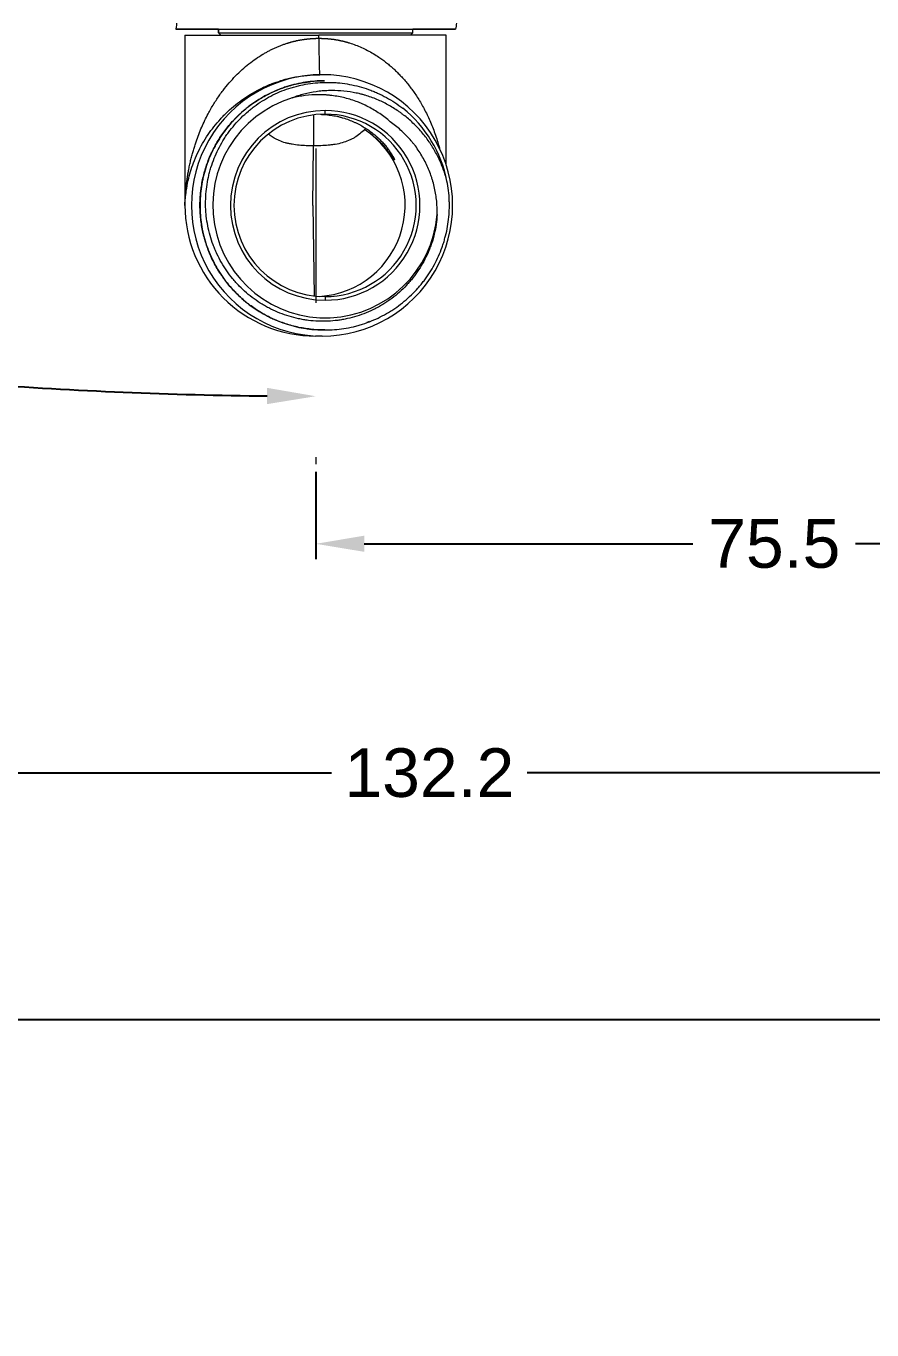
# Model space of a CAD drawing. Header units: millimetres. Extents: x 13304 to 14145, y -3112 to -2518.
# Drawn here: x 13804.6 to 13874.2, y -2930.3 to -2823.1 of the extents above; entities that cross this region are included whole.
import ezdxf

# ---------------------------------------------------------------- set-up
doc = ezdxf.new("R2010")
doc.units = ezdxf.units.MM
doc.linetypes.add('CENTERX2', pattern=[101.6, 63.5, -12.7, 12.7, -12.7])
doc.layers.add('CENTER', color=1, linetype='CENTERX2', lineweight=15)
doc.layers.add('DIM_', color=5, linetype='Continuous', lineweight=9)
doc.styles.get("Standard").update_dxf_attribs({"font": 'arial.ttf'})
doc.dimstyles.new('사본(2) STANDARD', dxfattribs={"dimscale": 0, "dimtxt": 4, "dimasz": 4, "dimexe": 1.25, "dimexo": 0.625, "dimgap": 1.5, "dimtad": 3, "dimtih": 1, "dimtoh": 1, "dimdec": 1, "dimzin": 9, "dimdsep": 46, "dimtxsty": 'Standard', "dimcen": 2.5, "dimclrd": 5, "dimclre": 5, "dimclrt": 5, "dimadec": 0, "dimazin": 0, "dimtfac": 1, "dimtdec": 1, "dimtmove": 0, "dimatfit": 3, "dimfxl": 1.25, "dimtfill": 1, "dimtolj": 1, "dimtzin": 0, "dimarcsym": 0})

# ---------------------------------------------------------------- blocks, each defined once
blk = doc.blocks.new('*D5')
at = {"layer": 'Defpoints', "color": 0, "transparency": 16777216}
for p in [(13728.17, -2798.17), (13771.63, -2798.17), (13878.6, -2904.83)]:
    blk.add_point(p, dxfattribs=at)
at = {"layer": 'DIM_', "color": 5, "lineweight": -2, "transparency": 16777216}
for p, q in [((13771, -2798.17), (13726.92, -2798.17)), ((13728.17, -2802.17), (13728.17, -2847.96)), ((13728.17, -2900.83), (13728.17, -2855.05)), ((13877.98, -2904.83), (13726.92, -2904.83))]:
    blk.add_line(p, q, dxfattribs=at)
at = {"layer": 'DIM_', "color": 5, "transparency": 16777216}
for points in [[(13727.5, -2802.17), (13728.84, -2802.17), (13728.17, -2798.17)], [(13727.5, -2900.83), (13728.84, -2900.83), (13728.17, -2904.83)]]:
    blk.add_solid(points, dxfattribs=at)
at = {"layer": 'DIM_', "color": 5, "transparency": 16777216, "insert": (13728.17, -2851.5), "char_height": 4, "attachment_point": 5, "bg_fill": 3, "box_fill_scale": 1.1, "bg_fill_color": 256, "bg_fill_true_color": 13158600, "bg_fill_transparency": 0}
blk.add_mtext('\\A1;106.7', dxfattribs=at)
blk = doc.blocks.new('*D6')
at = {"layer": 'Defpoints', "color": 0, "transparency": 16777216}
for p in [(13771.63, -2798.17), (13903.85, -2872.61), (13903.85, -2884.52)]:
    blk.add_point(p, dxfattribs=at)
at = {"layer": 'DIM_', "color": 5, "lineweight": -2, "transparency": 16777216}
for p, q in [((13771.63, -2798.8), (13771.63, -2885.77)), ((13903.85, -2873.23), (13903.85, -2885.77)), ((13775.63, -2884.52), (13829.7, -2884.52)), ((13899.85, -2884.52), (13845.78, -2884.52))]:
    blk.add_line(p, q, dxfattribs=at)
at = {"layer": 'DIM_', "color": 5, "transparency": 16777216}
for points in [[(13775.63, -2883.86), (13775.63, -2885.19), (13771.63, -2884.52)], [(13899.85, -2883.86), (13899.85, -2885.19), (13903.85, -2884.52)]]:
    blk.add_solid(points, dxfattribs=at)
at = {"layer": 'DIM_', "color": 5, "transparency": 16777216, "insert": (13837.74, -2884.52), "char_height": 4, "attachment_point": 5, "bg_fill": 3, "box_fill_scale": 1.1, "bg_fill_color": 256, "bg_fill_true_color": 13158600, "bg_fill_transparency": 0}
blk.add_mtext('\\A1;132.2', dxfattribs=at)
blk = doc.blocks.new('*D8')
at = {"layer": 'Defpoints', "color": 0, "transparency": 16777216}
for p in [(13903.85, -2902.18), (13752.82, -2904.83), (13903.85, -2934.07)]:
    blk.add_point(p, dxfattribs=at)
at = {"layer": 'DIM_', "color": 5, "lineweight": -2, "transparency": 16777216}
for p, q in [((13903.85, -2902.81), (13903.85, -2935.32)), ((13752.82, -2905.46), (13752.82, -2935.32)), ((13756.82, -2934.07), (13822.99, -2934.07)), ((13899.85, -2934.07), (13833.68, -2934.07))]:
    blk.add_line(p, q, dxfattribs=at)
at = {"layer": 'DIM_', "color": 5, "transparency": 16777216}
for points in [[(13756.82, -2933.4), (13756.82, -2934.73), (13752.82, -2934.07)], [(13899.85, -2933.4), (13899.85, -2934.73), (13903.85, -2934.07)]]:
    blk.add_solid(points, dxfattribs=at)
at = {"layer": 'DIM_', "color": 5, "transparency": 16777216, "insert": (13828.34, -2934.07), "char_height": 4, "attachment_point": 5, "bg_fill": 3, "box_fill_scale": 1.1, "bg_fill_color": 256, "bg_fill_true_color": 13158600, "bg_fill_transparency": 0}
blk.add_mtext('\\A1;151', dxfattribs=at)
blk = doc.blocks.new('*D11')
at = {"layer": 'Defpoints', "color": 0, "transparency": 16777216}
for p in [(13828.39, -2756.95), (13771.9, -2796.62), (13784.59, -2850.98), (13828.39, -2859.13), (13752.82, -2904.83)]:
    blk.add_point(p, dxfattribs=at)
at = {"layer": 'DIM_', "color": 5, "lineweight": -2, "transparency": 16777216}
for start, end in [(260.6075, 264.2013), (265.7977, 269.3925)]:
    blk.add_arc((13828.39, -2476.28), 377.25, start, end, dxfattribs=at)
at = {"layer": 'DIM_', "color": 5, "transparency": 16777216}
for points in [[(13766.71, -2849.13), (13766.93, -2847.82), (13762.88, -2847.8)], [(13824.39, -2852.84), (13824.38, -2854.18), (13828.39, -2853.53)]]:
    blk.add_solid(points, dxfattribs=at)
at = {"layer": 'DIM_', "color": 5, "transparency": 16777216, "insert": (13795.51, -2852.09), "char_height": 4, "attachment_point": 5, "bg_fill": 3, "box_fill_scale": 1.1, "bg_fill_color": 256, "bg_fill_true_color": 13158600, "bg_fill_transparency": 0}
blk.add_mtext('\\A1;10°', dxfattribs=at)
blk = doc.blocks.new('*D13')
at = {"layer": 'Defpoints', "color": 0, "transparency": 16777216}
for p in [(13828.39, -2859.13), (13903.85, -2859.13), (13903.85, -2865.67)]:
    blk.add_point(p, dxfattribs=at)
at = {"layer": 'DIM_', "color": 5, "lineweight": -2, "transparency": 16777216}
for p, q in [((13828.39, -2859.76), (13828.39, -2866.92)), ((13903.85, -2859.76), (13903.85, -2866.92)), ((13832.39, -2865.67), (13859.43, -2865.67)), ((13899.85, -2865.67), (13872.81, -2865.67))]:
    blk.add_line(p, q, dxfattribs=at)
at = {"layer": 'DIM_', "color": 5, "transparency": 16777216}
for points in [[(13832.39, -2865), (13832.39, -2866.33), (13828.39, -2865.67)], [(13899.85, -2865), (13899.85, -2866.33), (13903.85, -2865.67)]]:
    blk.add_solid(points, dxfattribs=at)
at = {"layer": 'DIM_', "color": 5, "transparency": 16777216, "insert": (13866.12, -2865.67), "char_height": 4, "attachment_point": 5, "bg_fill": 3, "box_fill_scale": 1.1, "bg_fill_color": 256, "bg_fill_true_color": 13158600, "bg_fill_transparency": 0}
blk.add_mtext('\\A1;75.5', dxfattribs=at)

msp = doc.modelspace()

# ---------------------------------------------------------------- linework, layer by layer
at = {"linetype": 'Continuous', "lineweight": 0}
for p, q in [((13816.88, -2823.33), (13816.88, -2823.33)), ((13816.88, -2823.33), (13816.88, -2823.33)), ((13820.38, -2823.33), (13816.88, -2823.33)), ((13816.88, -2823.33), (13839.88, -2823.33)), ((13817.63, -2823.83), (13828.65, -2823.83)), ((13817.63, -2823.83), (13817.63, -2837.56)), ((13819.93, -2823.33), (13836.83, -2823.33)), ((13820.38, -2823.33), (13819.93, -2823.33)), ((13820.38, -2823.33), (13820.38, -2823.63)), ((13820.38, -2823.63), (13820.38, -2823.33)), ((13820.38, -2823.63), (13820.38, -2823.63)), ((13820.38, -2823.63), (13820.58, -2823.83)), ((13820.58, -2823.83), (13820.38, -2823.63)), ((13820.38, -2823.63), (13836.38, -2823.63)), ((13839.13, -2823.83), (13828.65, -2823.83)), ((13828.65, -2824.08), (13828.65, -2823.83)), ((13836.18, -2823.83), (13836.38, -2823.63)), ((13836.38, -2823.63), (13836.38, -2823.33)), ((13839.88, -2823.33), (13836.38, -2823.33)), ((13836.83, -2823.33), (13836.38, -2823.33)), ((13839.13, -2834.5), (13839.13, -2823.83)), ((13828.91, -2827.08), (13828.73, -2827.08)), ((13828.91, -2827.58), (13828.94, -2827.58)), ((13828.97, -2827.58), (13828.95, -2827.58)), ((13829.02, -2827.58), (13829.01, -2827.58)), ((13829.06, -2827.58), (13829.06, -2827.58)), ((13829.11, -2827.58), (13829.1, -2827.58)), ((13829.16, -2830.33), (13829.17, -2830.03)), ((13828.22, -2830.39), (13828.22, -2832.93)), ((13828.14, -2837.83), (13828.22, -2832.93)), ((13817.63, -2837.56), (13817.63, -2837.83)), ((13817.63, -2837.83), (13817.63, -2837.83)), ((13828.14, -2837.83), (13828.25, -2845.28)), ((13829.16, -2845.33), (13829.17, -2845.63)), ((13828.91, -2848.58), (13828.38, -2848.58)), ((13828.91, -2848.08), (13828.95, -2848.08)), ((13828.99, -2848.08), (13828.98, -2848.08)), ((13828.98, -2848.08), (13828.99, -2848.08)), ((13829.04, -2848.08), (13829.03, -2848.08)), ((13829.03, -2848.08), (13829.04, -2848.08)), ((13829.08, -2848.08), (13829.08, -2848.08)), ((13829.08, -2848.08), (13829.08, -2848.08)), ((13829.13, -2848.08), (13829.13, -2848.08))]:
    msp.add_line(p, q, dxfattribs=at)
msp.add_arc((13828.38, -2837.83), 10.75, 180, 270.0008, dxfattribs=at)
for centre, major_axis, ratio, start_param, end_param in [((13828.73, -2824.08), (0, 3), 0.025394, 1.570795, 3.141554), ((13828.91, -2837.83), (0, 10.75), 0.999678, 0, 3.141593), ((13828.91, -2837.83), (0, -10.75), 0.999678, 0, 3.141593), ((13829.17, -2837.83), (0, 9.25), 0.999678, 0.298738, 4.631113), ((13829.17, -2837.83), (0, -7.8), 0.999678, 3.141593, 6.283185), ((13829.16, -2837.83), (0, -7.5), 0.999678, 3.141593, 6.283185), ((13829.16, -2837.83), (0, -7.5), 0.999678, 0, 3.141593), ((13829.17, -2837.83), (0, -7.8), 0.999678, 0, 3.141593), ((13829.14, -2837.83), (0, -10.25), 0.999678, 1.766795, 2.464926), ((13828.25, -2837.83), (0, 7.5), 0.999678, 3.202107, 5.696294), ((13828.38, -2837.83), (0, 10.75), 0.999678, 1.570796, 3.141593)]:
    msp.add_ellipse(centre, major_axis=major_axis, ratio=ratio, start_param=start_param, end_param=end_param, dxfattribs=at)
for points, knots in [([(13816.88, -2823.33), (13816.89, -2823.33), (13816.9, -2823.32), (13816.91, -2823.28), (13816.92, -2823.25), (13816.94, -2823.12), (13816.96, -2822.99), (13816.97, -2822.83)], [0, 0, 0, 0, 0.25, 0.25, 0.5, 0.5, 1, 1, 1, 1]), ([(13839.96, -2822.83), (13839.95, -2822.99), (13839.94, -2823.12), (13839.91, -2823.25), (13839.91, -2823.28), (13839.89, -2823.32), (13839.88, -2823.33), (13839.88, -2823.33)], [0, 0, 0, 0, 0.5, 0.5, 0.75, 0.75, 1, 1, 1, 1]), ([(13817.63, -2837.83), (13817.64, -2837.81), (13817.64, -2837.77), (13817.64, -2837.7), (13817.64, -2837.63), (13817.64, -2837.56), (13817.64, -2837.5), (13817.65, -2837.43), (13817.65, -2837.37), (13817.65, -2837.3), (13817.66, -2837.24), (13817.66, -2837.18), (13817.66, -2837.11), (13817.67, -2837.05), (13817.67, -2836.99), (13817.68, -2836.93), (13817.68, -2836.87), (13817.68, -2836.81), (13817.69, -2836.75), (13817.69, -2836.69), (13817.7, -2836.64), (13817.7, -2836.58), (13817.71, -2836.52), (13817.71, -2836.47), (13817.72, -2836.41), (13817.73, -2836.36), (13817.73, -2836.3), (13817.74, -2836.25), (13817.74, -2836.2), (13817.75, -2836.14), (13817.76, -2836.09), (13817.76, -2836.04), (13817.77, -2835.99), (13817.77, -2835.94), (13817.78, -2835.89), (13817.79, -2835.84), (13817.79, -2835.8), (13817.8, -2835.75), (13817.81, -2835.7), (13817.81, -2835.65), (13817.82, -2835.61), (13817.83, -2835.56), (13817.83, -2835.52), (13817.84, -2835.48), (13817.85, -2835.43), (13817.85, -2835.39), (13817.86, -2835.35), (13817.87, -2835.31), (13817.87, -2835.26), (13817.88, -2835.22), (13817.89, -2835.18), (13817.9, -2835.14), (13817.9, -2835.11), (13817.91, -2835.07), (13817.92, -2835.03), (13817.92, -2834.99), (13817.93, -2834.96), (13817.94, -2834.92), (13817.94, -2834.89), (13817.97, -2834.73), (13818.03, -2834.45), (13818.12, -2834.05), (13818.22, -2833.67), (13818.32, -2833.31), (13818.43, -2832.95), (13818.57, -2832.51), (13818.76, -2832), (13819, -2831.4), (13819.26, -2830.84), (13819.52, -2830.34), (13819.76, -2829.89), (13820, -2829.49), (13820.25, -2829.1), (13820.5, -2828.73), (13820.83, -2828.28), (13821.26, -2827.76), (13821.78, -2827.19), (13822.33, -2826.66), (13822.88, -2826.19), (13823.46, -2825.77), (13823.93, -2825.46), (13824.3, -2825.25), (13824.55, -2825.11), (13824.81, -2824.98), (13825.06, -2824.87), (13825.32, -2824.76), (13825.58, -2824.65), (13825.84, -2824.56), (13826.03, -2824.5), (13826.17, -2824.45), (13826.24, -2824.43), (13826.31, -2824.41), (13826.38, -2824.39), (13826.46, -2824.37), (13826.53, -2824.35), (13826.6, -2824.33), (13826.68, -2824.32), (13826.75, -2824.3), (13826.82, -2824.28), (13826.89, -2824.27), (13826.97, -2824.25), (13827.04, -2824.24), (13827.11, -2824.22), (13827.19, -2824.21), (13827.26, -2824.2), (13827.33, -2824.19), (13827.41, -2824.18), (13827.48, -2824.17), (13827.55, -2824.16), (13827.63, -2824.15), (13827.7, -2824.14), (13827.77, -2824.13), (13827.85, -2824.12), (13827.92, -2824.12), (13827.99, -2824.11), (13828.07, -2824.1), (13828.14, -2824.1), (13828.21, -2824.09), (13828.29, -2824.09), (13828.36, -2824.09), (13828.43, -2824.09), (13828.51, -2824.08), (13828.58, -2824.08), (13828.63, -2824.08), (13828.65, -2824.08)], [0, 0, 0, 0, 0.003861, 0.007689, 0.011483, 0.015244, 0.018972, 0.022667, 0.026329, 0.029957, 0.033552, 0.037113, 0.040642, 0.044137, 0.047599, 0.051027, 0.054423, 0.057785, 0.061114, 0.064409, 0.067672, 0.070901, 0.074097, 0.077259, 0.080389, 0.083485, 0.086548, 0.089577, 0.092574, 0.095537, 0.098466, 0.101363, 0.104226, 0.107056, 0.109853, 0.112617, 0.115347, 0.118044, 0.120708, 0.123338, 0.125936, 0.1285, 0.13103, 0.133528, 0.135992, 0.138423, 0.140821, 0.143185, 0.145517, 0.147815, 0.150079, 0.152311, 0.154509, 0.156674, 0.158806, 0.160904, 0.162969, 0.165001, 0.167, 0.168965, 0.192299, 0.214906, 0.236788, 0.257944, 0.278375, 0.298082, 0.334397, 0.369358, 0.40297, 0.435239, 0.460714, 0.485552, 0.509757, 0.533334, 0.556289, 0.597795, 0.637474, 0.675377, 0.711562, 0.746097, 0.779059, 0.792858, 0.806431, 0.819785, 0.832929, 0.84587, 0.858617, 0.871179, 0.883566, 0.886999, 0.890423, 0.893838, 0.897246, 0.900645, 0.904036, 0.90742, 0.910796, 0.914165, 0.917527, 0.920882, 0.924231, 0.927574, 0.93091, 0.934241, 0.937566, 0.940886, 0.9442, 0.94751, 0.950815, 0.954116, 0.957412, 0.960705, 0.963994, 0.967279, 0.970562, 0.973841, 0.977118, 0.980392, 0.983664, 0.986934, 0.990202, 0.993469, 0.996735, 1, 1, 1, 1]), ([(13828.65, -2824.08), (13828.67, -2824.08), (13828.69, -2824.08), (13828.73, -2824.08), (13828.77, -2824.08), (13828.81, -2824.08), (13828.85, -2824.09), (13828.88, -2824.09), (13828.92, -2824.09), (13828.96, -2824.09), (13829, -2824.09), (13829.04, -2824.09), (13829.08, -2824.09), (13829.12, -2824.1), (13829.15, -2824.1), (13829.19, -2824.1), (13829.23, -2824.1), (13829.27, -2824.11), (13829.31, -2824.11), (13829.35, -2824.11), (13829.38, -2824.12), (13829.42, -2824.12), (13829.46, -2824.12), (13829.5, -2824.13), (13829.54, -2824.13), (13829.58, -2824.13), (13829.61, -2824.14), (13829.65, -2824.14), (13829.69, -2824.15), (13829.73, -2824.15), (13829.77, -2824.16), (13829.81, -2824.16), (13829.84, -2824.17), (13829.88, -2824.17), (13829.92, -2824.18), (13829.96, -2824.19), (13830, -2824.19), (13830.04, -2824.2), (13830.07, -2824.2), (13830.11, -2824.21), (13830.15, -2824.22), (13830.19, -2824.22), (13830.23, -2824.23), (13830.26, -2824.24), (13830.3, -2824.25), (13830.34, -2824.25), (13830.38, -2824.26), (13830.42, -2824.27), (13830.45, -2824.28), (13830.49, -2824.29), (13830.53, -2824.3), (13830.57, -2824.3), (13830.61, -2824.31), (13830.64, -2824.32), (13830.68, -2824.33), (13830.72, -2824.34), (13830.76, -2824.35), (13830.8, -2824.36), (13830.83, -2824.37), (13830.87, -2824.38), (13830.91, -2824.39), (13830.95, -2824.4), (13830.98, -2824.41), (13831.02, -2824.42), (13831.06, -2824.43), (13831.1, -2824.45), (13831.13, -2824.46), (13831.33, -2824.52), (13831.68, -2824.64), (13832.17, -2824.84), (13832.65, -2825.08), (13833.13, -2825.34), (13833.55, -2825.61), (13833.91, -2825.86), (13834.22, -2826.1), (13834.52, -2826.35), (13834.82, -2826.61), (13835.11, -2826.9), (13835.4, -2827.19), (13835.69, -2827.51), (13835.96, -2827.84), (13836.23, -2828.18), (13836.49, -2828.55), (13836.85, -2829.07), (13837.27, -2829.8), (13837.75, -2830.75), (13838.17, -2831.8), (13838.44, -2832.65), (13838.58, -2833.14), (13838.6, -2833.25)], [0, 0, 0, 0, 0.002319, 0.004638, 0.006957, 0.009277, 0.011598, 0.013919, 0.01624, 0.018563, 0.020885, 0.023209, 0.025533, 0.027859, 0.030185, 0.032512, 0.03484, 0.037169, 0.039499, 0.04183, 0.044162, 0.046496, 0.04883, 0.051166, 0.053504, 0.055843, 0.058183, 0.060525, 0.062868, 0.065213, 0.067559, 0.069908, 0.072258, 0.074609, 0.076963, 0.079318, 0.081676, 0.084035, 0.086396, 0.08876, 0.091125, 0.093493, 0.095863, 0.098235, 0.100609, 0.102986, 0.105365, 0.107747, 0.110131, 0.112517, 0.114906, 0.117298, 0.119692, 0.122089, 0.124489, 0.126892, 0.129297, 0.131705, 0.134116, 0.136531, 0.138948, 0.141368, 0.143791, 0.146217, 0.148647, 0.15108, 0.153516, 0.155955, 0.188793, 0.222484, 0.257116, 0.29277, 0.32952, 0.354745, 0.38067, 0.407313, 0.434691, 0.46282, 0.491713, 0.521384, 0.551846, 0.583108, 0.615182, 0.648077, 0.720634, 0.799266, 0.884029, 0.974968, 1, 1, 1, 1]), ([(13825.14, -2827.7), (13825.31, -2827.64), (13825.78, -2827.48), (13826.62, -2827.27), (13827.66, -2827.12), (13828.38, -2827.08), (13828.73, -2827.08)], [0, 0, 0, 0, 0.155016, 0.420892, 0.717177, 1, 1, 1, 1]), ([(13817.63, -2837.83), (13817.65, -2837.44), (13817.71, -2836.76), (13817.88, -2835.83), (13818.08, -2835.05), (13818.34, -2834.3), (13818.66, -2833.53), (13819.06, -2832.76), (13819.51, -2832.03), (13820, -2831.36), (13820.54, -2830.73), (13821.13, -2830.12), (13821.76, -2829.57), (13822.43, -2829.07), (13823.14, -2828.61), (13823.93, -2828.18), (13824.62, -2827.88), (13825.03, -2827.73), (13825.14, -2827.7)], [0, 0, 0, 0, 0.100041, 0.176239, 0.24025, 0.303568, 0.372731, 0.443571, 0.511176, 0.572179, 0.633484, 0.695936, 0.755418, 0.809199, 0.863559, 0.921743, 0.979375, 1, 1, 1, 1]), ([(13829.13, -2848.08), (13829.11, -2848.08), (13829, -2848.08), (13828.7, -2848.08), (13828.42, -2848.06), (13827.86, -2848.01), (13827.5, -2847.96), (13826.77, -2847.82), (13826.41, -2847.72), (13826, -2847.6), (13825.96, -2847.58), (13825.87, -2847.55), (13825.83, -2847.54), (13825.69, -2847.49), (13825.6, -2847.46), (13825.34, -2847.36), (13825.17, -2847.29), (13824.66, -2847.07), (13824.33, -2846.9), (13823.68, -2846.53), (13823.37, -2846.33), (13822.99, -2846.05), (13822.92, -2845.99), (13822.81, -2845.91), (13822.77, -2845.88), (13822.7, -2845.82), (13822.51, -2845.67), (13822.34, -2845.52), (13821.93, -2845.14), (13821.67, -2844.88), (13821.18, -2844.32), (13820.95, -2844.03), (13820.68, -2843.64), (13820.62, -2843.57), (13820.52, -2843.41), (13820.47, -2843.33), (13820.32, -2843.09), (13820.23, -2842.93), (13819.96, -2842.44), (13819.63, -2841.77), (13819.39, -2841.07), (13819.26, -2840.62), (13819.22, -2840.49), (13819.18, -2840.35), (13819.16, -2840.26), (13819.15, -2840.21), (13819.1, -2839.99), (13819.06, -2839.8), (13818.96, -2839.25), (13818.87, -2838.51), (13818.86, -2837.77), (13818.88, -2837.21), (13818.9, -2837.02), (13818.92, -2836.79), (13818.92, -2836.74), (13818.93, -2836.65), (13818.95, -2836.51), (13818.97, -2836.37), (13819.04, -2835.91), (13819.12, -2835.55), (13819.31, -2834.83), (13819.42, -2834.48), (13819.62, -2833.96), (13819.7, -2833.78), (13819.79, -2833.57), (13819.81, -2833.53), (13819.85, -2833.44), (13819.87, -2833.4), (13819.93, -2833.27), (13819.98, -2833.19), (13820.19, -2832.77), (13820.38, -2832.45), (13820.79, -2831.84), (13821.01, -2831.54), (13821.37, -2831.11), (13821.49, -2830.97), (13821.69, -2830.77), (13821.75, -2830.7), (13821.88, -2830.56), (13821.95, -2830.5), (13822.29, -2830.17), (13822.57, -2829.93), (13823.16, -2829.48), (13823.46, -2829.27), (13823.94, -2828.98), (13824.1, -2828.89), (13824.35, -2828.76), (13824.43, -2828.71), (13824.56, -2828.65), (13824.6, -2828.63), (13824.68, -2828.59), (13824.73, -2828.57), (13825.11, -2828.39), (13825.45, -2828.25), (13826.15, -2828.01), (13826.51, -2827.91), (13827.06, -2827.79), (13827.24, -2827.75), (13827.51, -2827.71), (13827.65, -2827.69), (13827.79, -2827.67), (13827.88, -2827.66), (13827.93, -2827.65), (13828.35, -2827.6), (13828.73, -2827.58), (13829.1, -2827.58)], [0, 0, 0, 0, 0.001597, 0.010279, 0.027643, 0.027643, 0.06237, 0.06237, 0.097097, 0.097097, 0.101438, 0.101438, 0.105779, 0.105779, 0.11446, 0.11446, 0.131824, 0.131824, 0.166551, 0.166551, 0.201278, 0.201278, 0.20996, 0.20996, 0.214301, 0.214301, 0.218641, 0.236005, 0.236005, 0.270732, 0.270732, 0.305459, 0.305459, 0.314141, 0.314141, 0.322823, 0.322823, 0.340186, 0.340186, 0.374913, 0.40964, 0.40964, 0.418322, 0.422663, 0.422663, 0.427004, 0.427004, 0.444367, 0.444367, 0.479094, 0.513821, 0.513821, 0.531185, 0.531185, 0.535526, 0.535526, 0.539867, 0.548548, 0.548548, 0.583275, 0.583275, 0.618003, 0.618003, 0.635366, 0.635366, 0.639707, 0.639707, 0.644048, 0.644048, 0.65273, 0.65273, 0.687457, 0.687457, 0.722184, 0.722184, 0.739547, 0.739547, 0.748229, 0.748229, 0.756911, 0.756911, 0.791638, 0.791638, 0.826365, 0.826365, 0.843728, 0.843728, 0.85241, 0.85241, 0.856751, 0.856751, 0.861092, 0.861092, 0.895819, 0.895819, 0.930546, 0.930546, 0.947909, 0.947909, 0.956591, 0.960932, 0.960932, 0.965273, 0.965273, 1, 1, 1, 1]), ([(13829.11, -2827.58), (13828.84, -2827.58), (13828.58, -2827.59), (13828.06, -2827.63), (13827.54, -2827.69), (13827.03, -2827.79), (13826.52, -2827.91), (13826.27, -2827.98), (13825.96, -2828.08), (13825.89, -2828.1), (13825.77, -2828.14), (13825.71, -2828.17), (13825.52, -2828.23), (13825.4, -2828.28), (13825.03, -2828.43), (13824.55, -2828.64), (13823.87, -2829.02), (13823.43, -2829.3), (13823.11, -2829.53), (13822.95, -2829.64), (13822.79, -2829.76), (13822.69, -2829.85), (13822.64, -2829.89), (13822.39, -2830.1), (13821.99, -2830.45), (13821.45, -2831.01), (13820.96, -2831.62), (13820.65, -2832.04), (13820.48, -2832.32), (13820.44, -2832.38), (13820.37, -2832.49), (13820.27, -2832.66), (13820.17, -2832.83), (13819.98, -2833.18), (13819.75, -2833.65), (13819.56, -2834.13), (13819.38, -2834.62), (13819.3, -2834.87), (13819.2, -2835.25), (13819.17, -2835.38), (13819.12, -2835.57), (13819.11, -2835.63), (13819.08, -2835.76), (13819.07, -2835.83), (13819.01, -2836.15), (13818.93, -2836.67), (13818.87, -2837.45), (13818.87, -2837.97), (13818.89, -2838.5), (13818.91, -2838.76), (13818.97, -2839.28), (13819.01, -2839.54), (13819.11, -2840.06), (13819.17, -2840.31), (13819.31, -2840.81), (13819.39, -2841.06), (13819.57, -2841.55), (13819.67, -2841.8), (13819.8, -2842.1), (13819.83, -2842.16), (13819.89, -2842.28), (13819.92, -2842.34), (13820, -2842.51), (13820.07, -2842.63), (13820.25, -2842.98), (13820.52, -2843.42), (13820.97, -2844.06), (13821.31, -2844.47), (13821.57, -2844.76), (13821.7, -2844.9), (13821.84, -2845.05), (13821.94, -2845.14), (13821.98, -2845.19), (13822.22, -2845.41), (13822.42, -2845.59), (13822.82, -2845.92), (13823.03, -2846.08), (13823.46, -2846.38), (13823.68, -2846.52), (13824.13, -2846.78), (13824.36, -2846.91), (13824.65, -2847.06), (13824.71, -2847.08), (13824.83, -2847.14), (13825.01, -2847.22), (13825.2, -2847.3), (13825.56, -2847.45), (13826.05, -2847.62), (13826.81, -2847.83), (13827.32, -2847.93), (13827.71, -2847.99), (13827.84, -2848), (13828.04, -2848.03), (13828.1, -2848.03), (13828.24, -2848.04), (13828.3, -2848.05), (13828.63, -2848.07), (13828.89, -2848.08), (13829.42, -2848.08), (13829.94, -2848.06), (13830.46, -2848), (13830.97, -2847.92), (13831.23, -2847.87), (13831.62, -2847.78), (13831.74, -2847.75), (13832, -2847.68), (13832.12, -2847.64), (13832.5, -2847.52), (13832.99, -2847.34), (13833.7, -2847.02), (13834.16, -2846.77), (13834.45, -2846.6), (13834.5, -2846.56), (13834.61, -2846.49), (13834.67, -2846.46), (13834.84, -2846.35), (13834.95, -2846.28), (13835.27, -2846.05), (13835.68, -2845.73), (13836.27, -2845.21), (13836.63, -2844.83), (13836.89, -2844.54), (13837.02, -2844.39), (13837.14, -2844.23), (13837.22, -2844.13), (13837.26, -2844.08), (13837.46, -2843.81), (13837.61, -2843.6), (13837.9, -2843.16), (13838.16, -2842.71), (13838.39, -2842.24), (13838.61, -2841.76), (13838.7, -2841.52), (13838.81, -2841.21), (13838.84, -2841.15), (13838.88, -2841.02), (13838.94, -2840.83), (13838.99, -2840.64), (13839.1, -2840.26), (13839.22, -2839.76), (13839.33, -2838.98), (13839.37, -2838.46), (13839.39, -2838.07), (13839.39, -2837.93), (13839.39, -2837.74), (13839.39, -2837.67), (13839.38, -2837.54), (13839.38, -2837.47), (13839.37, -2837.14), (13839.33, -2836.62), (13839.24, -2836.1), (13839.19, -2835.84)], [0, 0, 0, 0, 0.015625, 0.015625, 0.03125, 0.046875, 0.046875, 0.0625, 0.0625, 0.066406, 0.066406, 0.070313, 0.070313, 0.078125, 0.078125, 0.09375, 0.109375, 0.125, 0.125, 0.132813, 0.136719, 0.136719, 0.140625, 0.140625, 0.15625, 0.171875, 0.1875, 0.203125, 0.203125, 0.207031, 0.207031, 0.210938, 0.21875, 0.21875, 0.234375, 0.25, 0.25, 0.265625, 0.265625, 0.273438, 0.273438, 0.277344, 0.277344, 0.28125, 0.28125, 0.296875, 0.3125, 0.328125, 0.328125, 0.34375, 0.34375, 0.359375, 0.359375, 0.375, 0.375, 0.390625, 0.390625, 0.40625, 0.40625, 0.410156, 0.410156, 0.414063, 0.414063, 0.421875, 0.421875, 0.4375, 0.453125, 0.46875, 0.46875, 0.476563, 0.480469, 0.480469, 0.484375, 0.484375, 0.5, 0.5, 0.515625, 0.515625, 0.53125, 0.53125, 0.546875, 0.546875, 0.550781, 0.550781, 0.554688, 0.5625, 0.5625, 0.578125, 0.59375, 0.609375, 0.609375, 0.617188, 0.617188, 0.621094, 0.621094, 0.625, 0.625, 0.640625, 0.640625, 0.65625, 0.671875, 0.671875, 0.6875, 0.6875, 0.695313, 0.695313, 0.703125, 0.703125, 0.71875, 0.734375, 0.75, 0.75, 0.753906, 0.753906, 0.757813, 0.757813, 0.765625, 0.765625, 0.78125, 0.796875, 0.8125, 0.8125, 0.820313, 0.824219, 0.824219, 0.828125, 0.828125, 0.84375, 0.84375, 0.859375, 0.875, 0.875, 0.890625, 0.890625, 0.894531, 0.894531, 0.898438, 0.90625, 0.90625, 0.921875, 0.9375, 0.953125, 0.953125, 0.960938, 0.960938, 0.964844, 0.964844, 0.96875, 0.96875, 0.984375, 1, 1, 1, 1]), ([(13838.38, -2838.58), (13838.37, -2838.86), (13838.34, -2839.13), (13838.26, -2839.66), (13838.16, -2840.18), (13838.01, -2840.7), (13837.88, -2841.08), (13837.83, -2841.21), (13837.76, -2841.4), (13837.74, -2841.46), (13837.69, -2841.59), (13837.66, -2841.65), (13837.52, -2841.96), (13837.41, -2842.21), (13837.15, -2842.68), (13837.01, -2842.91), (13836.71, -2843.36), (13836.56, -2843.58), (13836.31, -2843.89), (13836.22, -2844), (13836.09, -2844.15), (13836.04, -2844.2), (13835.95, -2844.3), (13835.9, -2844.35), (13835.67, -2844.6), (13835.48, -2844.79), (13835.08, -2845.15), (13834.66, -2845.49), (13834.22, -2845.79), (13833.87, -2846.01), (13833.76, -2846.07), (13833.58, -2846.18), (13833.52, -2846.21), (13833.4, -2846.27), (13833.34, -2846.3), (13833.04, -2846.46), (13832.79, -2846.57), (13832.29, -2846.77), (13831.79, -2846.95), (13831.27, -2847.09), (13830.87, -2847.17), (13830.74, -2847.2), (13830.54, -2847.24), (13830.47, -2847.25), (13830.34, -2847.27), (13830.27, -2847.28), (13829.93, -2847.32), (13829.67, -2847.34), (13829.13, -2847.37), (13828.86, -2847.37), (13828.32, -2847.35), (13828.06, -2847.33), (13827.65, -2847.28), (13827.52, -2847.26), (13827.25, -2847.21), (13827.12, -2847.18), (13826.72, -2847.1), (13826.46, -2847.03), (13825.95, -2846.88), (13825.44, -2846.7), (13824.95, -2846.48), (13824.64, -2846.33), (13824.58, -2846.3), (13824.46, -2846.24), (13824.4, -2846.2), (13824.22, -2846.11), (13824.11, -2846.04), (13823.76, -2845.83), (13823.54, -2845.68), (13823.1, -2845.36), (13822.68, -2845.03), (13822.29, -2844.66), (13822.01, -2844.37), (13821.91, -2844.27), (13821.73, -2844.07), (13821.64, -2843.96), (13821.39, -2843.65), (13821.06, -2843.22), (13820.77, -2842.77), (13820.5, -2842.3), (13820.38, -2842.06), (13820.21, -2841.7), (13820.15, -2841.57), (13820.05, -2841.32), (13820, -2841.2), (13819.85, -2840.82), (13819.77, -2840.56), (13819.62, -2840.04), (13819.5, -2839.52), (13819.42, -2838.99), (13819.37, -2838.59), (13819.36, -2838.45), (13819.35, -2838.25), (13819.34, -2838.18), (13819.34, -2838.05), (13819.33, -2837.98), (13819.33, -2837.64), (13819.33, -2837.37), (13819.36, -2836.83), (13819.38, -2836.57), (13819.46, -2836.04), (13819.5, -2835.77), (13819.59, -2835.38), (13819.62, -2835.24), (13819.68, -2835.05), (13819.69, -2834.98), (13819.73, -2834.85), (13819.75, -2834.79), (13819.85, -2834.46), (13819.94, -2834.21), (13820.14, -2833.71), (13820.36, -2833.22), (13820.62, -2832.75), (13820.83, -2832.4), (13820.9, -2832.29), (13821.02, -2832.12), (13821.05, -2832.06), (13821.13, -2831.95), (13821.17, -2831.9), (13821.37, -2831.62), (13821.54, -2831.41), (13821.89, -2831), (13822.25, -2830.61), (13822.65, -2830.25), (13822.96, -2829.99), (13823.11, -2829.86), (13823.28, -2829.74), (13823.38, -2829.66), (13823.44, -2829.62), (13823.72, -2829.42), (13823.94, -2829.27), (13824.4, -2829), (13824.87, -2828.74), (13825.36, -2828.52), (13825.86, -2828.32), (13826.12, -2828.23), (13826.44, -2828.13), (13826.51, -2828.11), (13826.64, -2828.08), (13826.83, -2828.02), (13827.03, -2827.97), (13827.42, -2827.89), (13827.95, -2827.79), (13828.49, -2827.74), (13829.02, -2827.71), (13829.29, -2827.71), (13829.63, -2827.71), (13829.7, -2827.72), (13829.83, -2827.72), (13830.04, -2827.73), (13830.24, -2827.75), (13830.64, -2827.79), (13830.91, -2827.83), (13831.44, -2827.93), (13831.7, -2827.98), (13832.21, -2828.12), (13832.47, -2828.2), (13832.79, -2828.32), (13832.85, -2828.34), (13832.98, -2828.39), (13833.04, -2828.41), (13833.23, -2828.49), (13833.36, -2828.54), (13833.73, -2828.71), (13834.21, -2828.95), (13834.67, -2829.22), (13835.12, -2829.52), (13835.34, -2829.68), (13835.56, -2829.84)], [0, 0, 0, 0, 0.015625, 0.015625, 0.03125, 0.046875, 0.046875, 0.054688, 0.054688, 0.058594, 0.058594, 0.0625, 0.0625, 0.078125, 0.078125, 0.09375, 0.09375, 0.109375, 0.109375, 0.117188, 0.117188, 0.121094, 0.121094, 0.125, 0.125, 0.140625, 0.140625, 0.15625, 0.171875, 0.171875, 0.179688, 0.179688, 0.183594, 0.183594, 0.1875, 0.1875, 0.203125, 0.203125, 0.21875, 0.234375, 0.234375, 0.242188, 0.242188, 0.246094, 0.246094, 0.25, 0.25, 0.265625, 0.265625, 0.28125, 0.28125, 0.296875, 0.296875, 0.304687, 0.304687, 0.3125, 0.3125, 0.328125, 0.328125, 0.34375, 0.359375, 0.359375, 0.363281, 0.363281, 0.367187, 0.367187, 0.375, 0.375, 0.390625, 0.390625, 0.40625, 0.421875, 0.421875, 0.429687, 0.429687, 0.4375, 0.4375, 0.453125, 0.46875, 0.46875, 0.484375, 0.484375, 0.492187, 0.492187, 0.5, 0.5, 0.515625, 0.515625, 0.53125, 0.546875, 0.546875, 0.554687, 0.554687, 0.558594, 0.558594, 0.5625, 0.5625, 0.578125, 0.578125, 0.59375, 0.59375, 0.609375, 0.609375, 0.617187, 0.617187, 0.621094, 0.621094, 0.625, 0.625, 0.640625, 0.640625, 0.65625, 0.671875, 0.671875, 0.679687, 0.679687, 0.683594, 0.683594, 0.6875, 0.6875, 0.703125, 0.703125, 0.71875, 0.734375, 0.734375, 0.742187, 0.746094, 0.746094, 0.75, 0.75, 0.765625, 0.765625, 0.78125, 0.796875, 0.796875, 0.8125, 0.8125, 0.816406, 0.816406, 0.820312, 0.828125, 0.828125, 0.84375, 0.859375, 0.859375, 0.875, 0.875, 0.878906, 0.878906, 0.882812, 0.890625, 0.890625, 0.90625, 0.90625, 0.921875, 0.921875, 0.9375, 0.9375, 0.941406, 0.941406, 0.945312, 0.945312, 0.953125, 0.953125, 0.96875, 0.984375, 0.984375, 1, 1, 1, 1]), ([(13839.19, -2835.84), (13839.15, -2835.67), (13839.1, -2835.51), (13839, -2835.18), (13838.95, -2835.02), (13838.77, -2834.54), (13838.64, -2834.23), (13838.34, -2833.62), (13838.18, -2833.32), (13837.96, -2832.96), (13837.89, -2832.85), (13837.82, -2832.74), (13837.77, -2832.67), (13837.74, -2832.64), (13837.62, -2832.46), (13837.52, -2832.32), (13837.21, -2831.92), (13836.99, -2831.66), (13836.52, -2831.17), (13836.27, -2830.94), (13835.89, -2830.61), (13835.76, -2830.5), (13835.55, -2830.35), (13835.48, -2830.29), (13835.35, -2830.19), (13835.28, -2830.14), (13834.92, -2829.9), (13834.63, -2829.72), (13834.04, -2829.39), (13833.74, -2829.25), (13833.11, -2828.99), (13832.79, -2828.87), (13832.38, -2828.75), (13832.3, -2828.73), (13832.13, -2828.68), (13831.88, -2828.62), (13831.63, -2828.57), (13831.13, -2828.48), (13830.8, -2828.44), (13830.12, -2828.39), (13829.78, -2828.38), (13829.36, -2828.39), (13829.27, -2828.4), (13829.14, -2828.4), (13829.1, -2828.41), (13829.01, -2828.41), (13828.8, -2828.43), (13828.59, -2828.46), (13828.08, -2828.53), (13827.75, -2828.59), (13827.09, -2828.76), (13826.77, -2828.87), (13826.45, -2828.99)], [0, 0, 0, 0, 0.03125, 0.03125, 0.0625, 0.0625, 0.125, 0.125, 0.1875, 0.1875, 0.203125, 0.210937, 0.210937, 0.21875, 0.21875, 0.25, 0.25, 0.3125, 0.3125, 0.375, 0.375, 0.40625, 0.40625, 0.421875, 0.421875, 0.4375, 0.4375, 0.5, 0.5, 0.5625, 0.5625, 0.625, 0.625, 0.640625, 0.640625, 0.65625, 0.6875, 0.6875, 0.75, 0.75, 0.8125, 0.8125, 0.828125, 0.828125, 0.835938, 0.835938, 0.84375, 0.875, 0.875, 0.9375, 0.9375, 1, 1, 1, 1]), ([(13834.62, -2831.04), (13834.49, -2830.92), (13834.35, -2830.8), (13834.06, -2830.57), (13833.91, -2830.46), (13833.47, -2830.15), (13833.16, -2829.96), (13832.67, -2829.7), (13832.51, -2829.62), (13832.3, -2829.52), (13832.26, -2829.5), (13832.18, -2829.47), (13832.13, -2829.45), (13832.01, -2829.39), (13831.92, -2829.36), (13831.49, -2829.19), (13831.15, -2829.08), (13830.62, -2828.95), (13830.44, -2828.91), (13830.08, -2828.85), (13829.9, -2828.82), (13829.63, -2828.79), (13829.49, -2828.77), (13829.35, -2828.76), (13829.26, -2828.75), (13829.22, -2828.75), (13828.99, -2828.74), (13828.8, -2828.73), (13828.25, -2828.73), (13827.89, -2828.76), (13827.17, -2828.84), (13826.81, -2828.91), (13826.45, -2829)], [0, 0, 0, 0, 0.0625, 0.0625, 0.125, 0.125, 0.25, 0.25, 0.3125, 0.3125, 0.328125, 0.328125, 0.34375, 0.34375, 0.375, 0.375, 0.5, 0.5, 0.5625, 0.5625, 0.625, 0.625, 0.65625, 0.671875, 0.671875, 0.6875, 0.6875, 0.75, 0.75, 0.875, 0.875, 1, 1, 1, 1]), ([(13828.78, -2830.34), (13828.89, -2830.34), (13828.99, -2830.35), (13829.27, -2830.37), (13829.44, -2830.39), (13829.79, -2830.44), (13829.96, -2830.47), (13830.18, -2830.51), (13830.22, -2830.52), (13830.3, -2830.54), (13830.35, -2830.55), (13830.47, -2830.59), (13830.55, -2830.61), (13830.8, -2830.68), (13830.96, -2830.73), (13831.27, -2830.85), (13831.42, -2830.91), (13831.64, -2831.01), (13831.71, -2831.04), (13831.85, -2831.11), (13831.92, -2831.15), (13832.13, -2831.26), (13832.26, -2831.34), (13832.52, -2831.49), (13832.64, -2831.57), (13832.88, -2831.74), (13832.99, -2831.82), (13833.2, -2832), (13833.31, -2832.08), (13833.43, -2832.2), (13833.46, -2832.22), (13833.51, -2832.26), (13833.53, -2832.29), (13833.6, -2832.35), (13833.65, -2832.4), (13833.78, -2832.53), (13833.87, -2832.62), (13834.03, -2832.8), (13834.11, -2832.89), (13834.25, -2833.07), (13834.31, -2833.15), (13834.44, -2833.32), (13834.49, -2833.4), (13834.56, -2833.5), (13834.57, -2833.52), (13834.6, -2833.56), (13834.63, -2833.62), (13834.66, -2833.67), (13834.73, -2833.77), (13834.76, -2833.83), (13834.8, -2833.92), (13834.82, -2833.94), (13834.83, -2833.97), (13834.84, -2833.98), (13834.85, -2834), (13834.85, -2834.01), (13834.87, -2834.06), (13834.88, -2834.08), (13834.88, -2834.09), (13834.88, -2834.09), (13834.87, -2834.09), (13834.87, -2834.09), (13834.87, -2834.08), (13834.86, -2834.08), (13834.85, -2834.06), (13834.82, -2834.03), (13834.78, -2833.97), (13834.77, -2833.95), (13834.74, -2833.91), (13834.73, -2833.9), (13834.71, -2833.87), (13834.7, -2833.85), (13834.65, -2833.78), (13834.6, -2833.71), (13834.5, -2833.57), (13834.44, -2833.5), (13834.32, -2833.34), (13834.25, -2833.25), (13834.16, -2833.15), (13834.14, -2833.12), (13834.11, -2833.08), (13834.09, -2833.06), (13834.03, -2832.99), (13833.99, -2832.95), (13833.87, -2832.81), (13833.78, -2832.73), (13833.61, -2832.55), (13833.51, -2832.46), (13833.32, -2832.28), (13833.21, -2832.19), (13833, -2832.01), (13832.89, -2831.93), (13832.65, -2831.76), (13832.53, -2831.67), (13832.41, -2831.59)], [0, 0, 0, 0, 0.017853, 0.017853, 0.049535, 0.049535, 0.081217, 0.081217, 0.089138, 0.089138, 0.097058, 0.097058, 0.112899, 0.112899, 0.144582, 0.144582, 0.176264, 0.176264, 0.192105, 0.192105, 0.207946, 0.207946, 0.239628, 0.239628, 0.27131, 0.27131, 0.302992, 0.302992, 0.334675, 0.334675, 0.342595, 0.342595, 0.350516, 0.350516, 0.366357, 0.366357, 0.398039, 0.398039, 0.429721, 0.429721, 0.461403, 0.461403, 0.493085, 0.493085, 0.501006, 0.501006, 0.508926, 0.524768, 0.524768, 0.55645, 0.55645, 0.572291, 0.572291, 0.580211, 0.580211, 0.588132, 0.588132, 0.619814, 0.619814, 0.635655, 0.635655, 0.643576, 0.643576, 0.651496, 0.651496, 0.683178, 0.683178, 0.699019, 0.699019, 0.70694, 0.70694, 0.714861, 0.714861, 0.746543, 0.746543, 0.778225, 0.778225, 0.809907, 0.809907, 0.817828, 0.817828, 0.825748, 0.825748, 0.841589, 0.841589, 0.873271, 0.873271, 0.904954, 0.904954, 0.936636, 0.936636, 0.968318, 0.968318, 1, 1, 1, 1]), ([(13838.38, -2838.58), (13838.39, -2838.22), (13838.38, -2837.85), (13838.31, -2837.13), (13838.25, -2836.77), (13838.13, -2836.23), (13838.09, -2836.05), (13838.01, -2835.79), (13837.98, -2835.7), (13837.94, -2835.57), (13837.93, -2835.53), (13837.9, -2835.44), (13837.88, -2835.4), (13837.75, -2835.01), (13837.61, -2834.67), (13837.28, -2834.02), (13837.1, -2833.7), (13836.8, -2833.24), (13836.7, -2833.09), (13836.56, -2832.91), (13836.53, -2832.87), (13836.47, -2832.8), (13836.39, -2832.69), (13836.3, -2832.59), (13836, -2832.24), (13835.75, -2831.98), (13835.21, -2831.48), (13834.92, -2831.25), (13834.62, -2831.04)], [0, 0, 0, 0, 0.125, 0.125, 0.25, 0.25, 0.3125, 0.3125, 0.34375, 0.34375, 0.359375, 0.359375, 0.375, 0.375, 0.5, 0.5, 0.625, 0.625, 0.6875, 0.6875, 0.703125, 0.703125, 0.71875, 0.75, 0.75, 0.875, 0.875, 1, 1, 1, 1]), ([(13828.22, -2832.93), (13828.01, -2832.93), (13827.81, -2832.93), (13827.42, -2832.91), (13827.22, -2832.9), (13826.83, -2832.86), (13826.64, -2832.84), (13826.41, -2832.8), (13826.36, -2832.79), (13826.26, -2832.77), (13826.22, -2832.76), (13826.08, -2832.73), (13825.99, -2832.71), (13825.72, -2832.64), (13825.55, -2832.58), (13825.3, -2832.47), (13825.22, -2832.43), (13825.1, -2832.37), (13825.06, -2832.35), (13824.98, -2832.3), (13824.94, -2832.28), (13824.78, -2832.18), (13824.66, -2832.1), (13824.55, -2832.01)], [0, 0, 0, 0, 0.146743, 0.146743, 0.293486, 0.293486, 0.44023, 0.44023, 0.476915, 0.476915, 0.513601, 0.513601, 0.586973, 0.586973, 0.733716, 0.733716, 0.807088, 0.807088, 0.843773, 0.843773, 0.880459, 0.880459, 1, 1, 1, 1]), ([(13832.41, -2831.59), (13832.28, -2831.72), (13832.15, -2831.84), (13831.88, -2832.06), (13831.73, -2832.16), (13831.5, -2832.3), (13831.42, -2832.35), (13831.3, -2832.41), (13831.26, -2832.43), (13831.17, -2832.47), (13831.13, -2832.49), (13830.92, -2832.57), (13830.74, -2832.63), (13830.38, -2832.74), (13830.19, -2832.78), (13829.95, -2832.82), (13829.9, -2832.82), (13829.81, -2832.84), (13829.76, -2832.84), (13829.61, -2832.86), (13829.51, -2832.87), (13829.22, -2832.9), (13829.02, -2832.91), (13828.62, -2832.93), (13828.42, -2832.93), (13828.22, -2832.93)], [0, 0, 0, 0, 0.125, 0.125, 0.25, 0.25, 0.3125, 0.3125, 0.34375, 0.34375, 0.375, 0.375, 0.5, 0.5, 0.625, 0.625, 0.65625, 0.65625, 0.6875, 0.6875, 0.75, 0.75, 0.875, 0.875, 1, 1, 1, 1]), ([(13817.63, -2837.83), (13817.63, -2837.8), (13817.63, -2837.73), (13817.63, -2837.64), (13817.63, -2837.58), (13817.63, -2837.56)], [0, 0, 0, 0, 0.382992, 0.76808, 1, 1, 1, 1])]:
    msp.add_open_spline(points, degree=3, knots=knots, dxfattribs=at)
msp.add_open_spline([(13832.78, -2847.39), (13832.72, -2847.42), (13832.66, -2847.44), (13832.6, -2847.46)], degree=3, dxfattribs=at)

# ---------------------------------------------------------------- next in the draw order: dimensions: what is measured, and where the dimension line sits
at = {"layer": 'DIM_'}
dim = msp.add_linear_dim(base=(13728.17, -2798.17), p1=(13878.6, -2904.83), p2=(13771.63, -2798.17), angle=90, dimstyle='사본(2) STANDARD', override={"dimscale": 1, "dimtad": 0}, dxfattribs=at)
dim.commit()
dim.dimension.update_dxf_attribs({"geometry": '*D5', "text_midpoint": (13728.17, -2851.5)})

# ---------------------------------------------------------------- next in the draw order: dimensions: what is measured, and where the dimension line sits
for base, p1, p2, picture, middle in [((13903.85, -2884.52), (13771.63, -2798.17), (13903.85, -2872.61), '*D6', (13837.74, -2884.52)), ((13903.85, -2934.07), (13752.82, -2904.83), (13903.85, -2902.18), '*D8', (13828.34, -2934.07))]:
    dim = msp.add_linear_dim(base=base, p1=p1, p2=p2, dimstyle='사본(2) STANDARD', override={"dimscale": 1, "dimtad": 0}, dxfattribs=at)
    dim.commit()
    dim.dimension.update_dxf_attribs({"geometry": picture, "text_midpoint": middle})

# ---------------------------------------------------------------- next in the draw order: linework, layer by layer
at = {"layer": 'CENTER'}
msp.add_line((13828.39, -2756.95), (13828.39, -2859.13), dxfattribs=at)

# ---------------------------------------------------------------- next in the draw order: dimensions: what is measured, and where the dimension line sits
at = {"layer": 'DIM_'}
dim = msp.add_angular_dim_2l(base=(13784.59, -2850.98), line1=((13828.39, -2756.95), (13828.39, -2859.13)), line2=((13752.82, -2904.83), (13771.9, -2796.62)), dimstyle='사본(2) STANDARD', override={"dimscale": 1, "dimtad": 0}, dxfattribs=at)
dim.commit()
dim.dimension.update_dxf_attribs({"geometry": '*D11', "text_midpoint": (13795.51, -2852.09)})

# ---------------------------------------------------------------- next in the draw order: dimensions: what is measured, and where the dimension line sits
dim = msp.add_linear_dim(base=(13903.85, -2865.67), p1=(13828.39, -2859.13), p2=(13903.85, -2859.13), dimstyle='사본(2) STANDARD', override={"dimscale": 1, "dimtad": 0}, dxfattribs=at)
dim.commit()
dim.dimension.update_dxf_attribs({"geometry": '*D13', "text_midpoint": (13866.12, -2865.67)})

doc.saveas('drawing.dxf')
